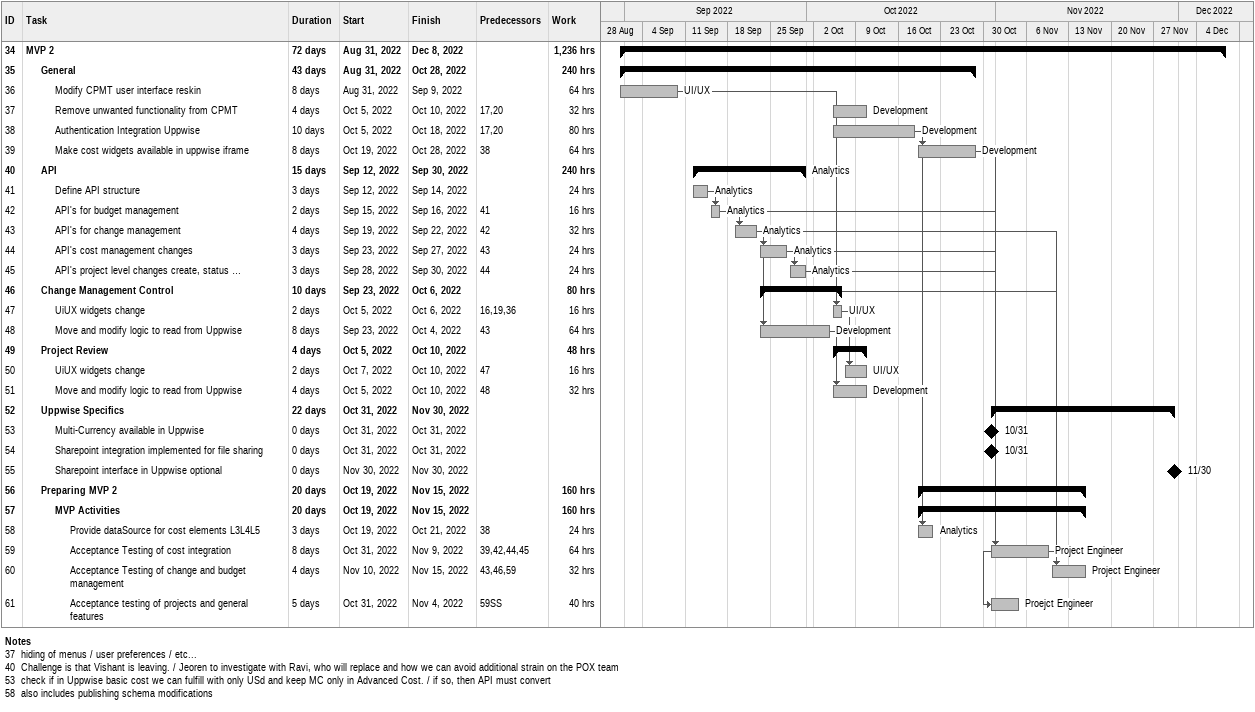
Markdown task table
| ID | Level | Task | Duration | Start | Finish | Predecessors | Resources | Work (h) |
|---|---|---|---|---|---|---|---|---|
| 34 | 1 | **MVP 2** | 72d | 2022-08-31 | 2022-12-08 |  |  | 1236 |
| 35 | 2 | **General** | 43d | 2022-08-31 | 2022-10-28 |  |  | 240 |
| 36 | 3 | Modify CPMT user interface reskin | 8d | 2022-08-31 | 2022-09-09 |  | UI/UX | 64 |
| 37 | 3 | Remove unwanted functionality from CPMT | 4d | 2022-10-05 | 2022-10-10 | 17, 20 | Development | 32 |
| 38 | 3 | Authentication Integration Uppwise | 10d | 2022-10-05 | 2022-10-18 | 17, 20 | Development | 80 |
| 39 | 3 | Make cost widgets available in uppwise iframe | 8d | 2022-10-19 | 2022-10-28 | 38 | Development | 64 |
| 40 | 2 | **API** | 15d | 2022-09-12 | 2022-09-30 |  | Analytics | 240 |
| 41 | 3 | Define API structure | 3d | 2022-09-12 | 2022-09-14 |  | Analytics | 24 |
| 42 | 3 | API's for budget management | 2d | 2022-09-15 | 2022-09-16 | 41 | Analytics | 16 |
| 43 | 3 | API's for change management | 4d | 2022-09-19 | 2022-09-22 | 42 | Analytics | 32 |
| 44 | 3 | API's cost management changes | 3d | 2022-09-23 | 2022-09-27 | 43 | Analytics | 24 |
| 45 | 3 | API's project level changes create, status … | 3d | 2022-09-28 | 2022-09-30 | 44 | Analytics | 24 |
| 46 | 2 | **Change Management Control** | 10d | 2022-09-23 | 2022-10-06 |  |  | 80 |
| 47 | 3 | UiUX widgets change | 2d | 2022-10-05 | 2022-10-06 | 16, 19, 36 | UI/UX | 16 |
| 48 | 3 | Move and modify logic to read from Uppwise | 8d | 2022-09-23 | 2022-10-04 | 43 | Development | 64 |
| 49 | 2 | **Project Review** | 4d | 2022-10-05 | 2022-10-10 |  |  | 48 |
| 50 | 3 | UiUX widgets change | 2d | 2022-10-07 | 2022-10-10 | 47 | UI/UX | 16 |
| 51 | 3 | Move and modify logic to read from Uppwise | 4d | 2022-10-05 | 2022-10-10 | 48 | Development | 32 |
| 52 | 2 | **Uppwise Specifics** | 22d | 2022-10-31 | 2022-11-30 |  |  |  |
| 53 | 3 | Multi-Currency available in Uppwise | 0d | 2022-10-31 | 2022-10-31 |  |  |  |
| 54 | 3 | Sharepoint integration implemented for file sharing | 0d | 2022-10-31 | 2022-10-31 |  |  |  |
| 55 | 3 | Sharepoint interface in Uppwise optional | 0d | 2022-11-30 | 2022-11-30 |  |  |  |
| 56 | 2 | **Preparing MVP 2** | 20d | 2022-10-19 | 2022-11-15 |  |  | 160 |
| 57 | 3 | **MVP Activities** | 20d | 2022-10-19 | 2022-11-15 |  |  | 160 |
| 58 | 4 | Provide dataSource for cost elements L3L4L5 | 3d | 2022-10-19 | 2022-10-21 | 38 | Analytics | 24 |
| 59 | 4 | Acceptance Testing of cost integration | 8d | 2022-10-31 | 2022-11-09 | 39, 42, 44, 45 | Project Engineer | 64 |
| 60 | 4 | Acceptance Testing of change and budget management | 4d | 2022-11-10 | 2022-11-15 | 43, 46, 59 | Project Engineer | 32 |
| 61 | 4 | Acceptance testing of projects and general features | 5d | 2022-10-31 | 2022-11-04 | 59SS | Proejct Engineer | 40 |

Notes
- 37: hiding of menus / user preferences / etc...
- 40: Challenge is that Vishant is leaving. / Jeoren to investigate with Ravi, who will replace and how we can avoid additional strain on the POX team
- 53: check if in Uppwise basic cost we can fulfill with only USd and keep MC only in Advanced Cost. / if so, then API must convert
- 58: also includes publishing schema modifications
